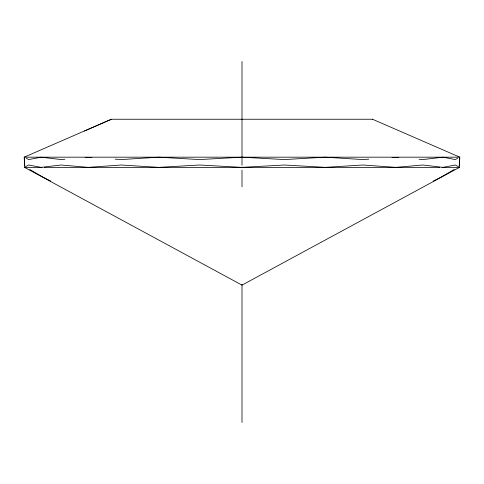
<?xml version="1.0" encoding="UTF-8"?>
<svg xmlns="http://www.w3.org/2000/svg" width="484" height="484" viewBox="0 0 484 484"><rect width="100%" height="100%" fill="white"/><g stroke="black" fill="none" stroke-linecap="round" stroke-linejoin="round"><path stroke-width="0.73" d="M372.505 119.245L459.8 157.179L459.461 164.191L459.032 165.292M454.246 169.448L441.977 176.612L433.228 181.089M457.719 158.207L455.335 159.575L442.933 157.179L422.834 159.575L419.084 159.242M24.49 157.179L24.49 167.361L28.665 165.008L41.067 167.361L61.165 165.008L88.179 167.361L121.151 165.008L158.782 167.361L199.583 165.008L242 167.361L284.417 165.008L325.218 167.361L362.849 165.008L395.821 167.361L422.834 165.008L442.933 167.361L455.335 165.008L459.51 167.361L459.51 157.179M459.51 167.361L242 285.118L24.49 167.361M84.482 131.037L111.495 119.245M24.968 165.292L24.539 164.191L24.2 157.179L111.32 119.245L372.68 119.245M64.916 159.242L61.165 159.575L41.067 157.179L28.665 159.575L26.281 158.207M85.178 157.445L91.924 157.451M368.844 159.139L362.849 159.575L325.218 157.179L284.417 159.575L242 157.179L199.583 159.575L158.782 157.179L121.151 159.575L115.156 159.139M392.076 157.451L398.822 157.445M24.2 157.179L459.8 157.179M25.053 167.361L41.999 167.361M44.238 167.361L439.762 167.361M442.001 167.361L458.947 167.361M50.772 181.089L42.023 176.612L29.754 169.448M242 61.504L242 165.292M242 170.168L242 186.824M242 284.289L242 422.496"/></g></svg>
